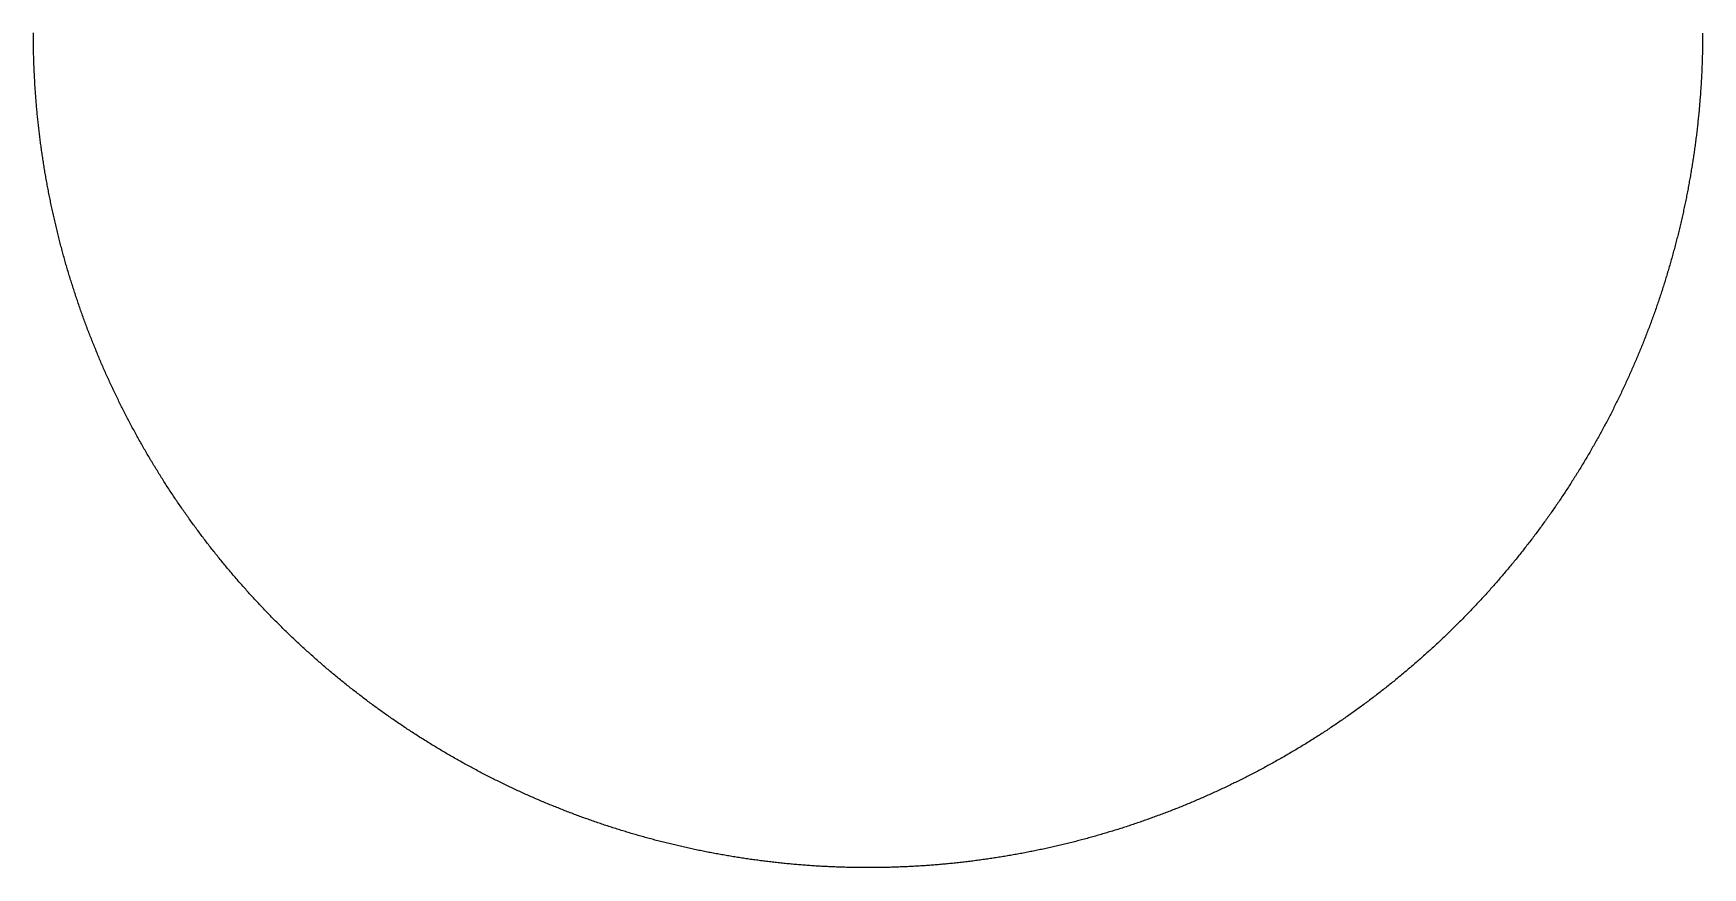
# Model space of a CAD drawing. Header units: metres. Extents: x -238 to 238, y -238 to 238.
# Drawn here: x -237.7 to 237.6, y -237.7 to 0 of the extents above; entities that cross this region are included whole.
import ezdxf

# ---------------------------------------------------------------- set-up
doc = ezdxf.new("R2010")
doc.units = ezdxf.units.M

msp = doc.modelspace()

# ---------------------------------------------------------------- linework, layer by layer
msp.add_lwpolyline([(237.65, 0), (237.65, -0.16), (237.64, -0.57), (237.64, -0.99), (237.64, -1.4), (237.64, -1.82), (237.63, -2.23), (237.63, -2.65), (237.63, -3.06), (237.63, -3.06), (237.62, -3.48), (237.61, -3.89), (237.61, -4.31), (237.6, -4.72), (237.59, -5.14), (237.58, -5.55), (237.57, -5.97), (237.56, -6.38), (237.55, -6.8), (237.54, -7.21), (237.53, -7.63), (237.51, -8.04), (237.5, -8.46), (237.49, -8.87), (237.47, -9.29), (237.45, -9.7), (237.44, -10.12), (237.42, -10.53), (237.4, -10.95), (237.38, -11.36), (237.36, -11.77), (237.34, -12.19), (237.32, -12.6), (237.29, -13.02), (237.27, -13.43), (237.25, -13.85), (237.22, -14.26), (237.2, -14.68), (237.17, -15.09), (237.14, -15.5), (237.12, -15.92), (237.09, -16.33), (237.06, -16.75), (237.03, -17.16), (237, -17.57), (236.97, -17.99), (236.94, -18.4), (236.9, -18.82), (236.87, -19.23), (236.84, -19.64), (236.8, -20.06), (236.77, -20.47), (236.73, -20.89), (236.69, -21.3), (236.66, -21.71), (236.62, -22.13), (236.58, -22.54), (236.54, -22.95), (236.5, -23.36), (236.46, -23.78), (236.42, -24.19), (236.37, -24.6), (236.33, -25.02), (236.29, -25.43), (236.24, -25.84), (236.2, -26.25), (236.15, -26.67), (236.1, -27.08), (236.06, -27.49), (236.01, -27.9), (235.96, -28.32), (235.91, -28.73), (235.86, -29.14), (235.81, -29.55), (235.75, -29.96), (235.7, -30.38), (235.65, -30.79), (235.59, -31.2), (235.54, -31.61), (235.48, -32.02), (235.43, -32.43), (235.37, -32.84), (235.31, -33.26), (235.25, -33.67), (235.2, -34.08), (235.14, -34.49), (235.08, -34.9), (235.01, -35.31), (234.95, -35.72), (234.89, -36.13), (234.83, -36.54), (234.76, -36.95), (234.7, -37.36), (234.63, -37.77), (234.57, -38.18), (234.5, -38.59), (234.43, -39), (234.36, -39.41), (234.29, -39.82), (234.22, -40.23), (234.15, -40.64), (234.08, -41.05), (234.01, -41.45), (233.94, -41.86), (233.86, -42.27), (233.79, -42.68), (233.71, -43.09), (233.64, -43.5), (233.56, -43.91), (233.49, -44.31), (233.41, -44.72), (233.33, -45.13), (233.25, -45.54), (233.17, -45.94), (233.09, -46.35), (233.01, -46.76), (232.93, -47.16), (232.84, -47.57), (232.76, -47.98), (232.68, -48.38), (232.59, -48.79), (232.51, -49.2), (232.42, -49.6), (232.33, -50.01), (232.24, -50.41), (232.16, -50.82), (232.07, -51.23), (231.98, -51.63), (231.89, -52.04), (231.8, -52.44), (231.7, -52.85), (231.61, -53.25), (231.52, -53.66), (231.42, -54.06), (231.33, -54.46), (231.23, -54.87), (231.14, -55.27), (231.04, -55.68), (230.94, -56.08), (230.85, -56.48), (230.75, -56.89), (230.65, -57.29), (230.55, -57.69), (230.45, -58.09), (230.34, -58.5), (230.24, -58.9), (230.14, -59.3), (230.03, -59.7), (229.93, -60.1), (229.82, -60.51), (229.72, -60.91), (229.61, -61.31), (229.5, -61.71), (229.4, -62.11), (229.29, -62.51), (229.18, -62.91), (229.07, -63.31), (228.96, -63.71), (228.85, -64.11), (228.73, -64.51), (228.62, -64.91), (228.51, -65.31), (228.39, -65.71), (228.28, -66.11), (228.16, -66.51), (228.04, -66.9), (227.93, -67.3), (227.81, -67.7), (227.69, -68.1), (227.57, -68.5), (227.45, -68.89), (227.33, -69.29), (227.21, -69.69), (227.09, -70.08), (226.97, -70.48), (226.84, -70.88), (226.72, -71.27), (226.59, -71.67), (226.47, -72.07), (226.34, -72.46), (226.22, -72.86), (226.09, -73.25), (225.96, -73.65), (225.83, -74.04), (225.7, -74.43), (225.57, -74.83), (225.44, -75.22), (225.31, -75.62), (225.18, -76.01), (225.04, -76.4), (224.91, -76.8), (224.77, -77.19), (224.64, -77.58), (224.5, -77.97), (224.37, -78.37), (224.23, -78.76), (224.09, -79.15), (223.95, -79.54), (223.81, -79.93), (223.67, -80.32), (223.53, -80.71), (223.39, -81.1), (223.25, -81.49), (223.11, -81.88), (222.97, -82.27), (222.82, -82.66), (222.68, -83.05), (222.53, -83.44), (222.39, -83.83), (222.24, -84.22), (222.09, -84.61), (221.94, -84.99), (221.79, -85.38), (221.65, -85.77), (221.5, -86.16), (221.34, -86.54), (221.19, -86.93), (221.04, -87.31), (220.89, -87.7), (220.73, -88.09), (220.58, -88.47), (220.43, -88.86), (220.27, -89.24), (220.11, -89.63), (219.96, -90.01), (219.8, -90.4), (219.64, -90.78), (219.48, -91.16), (219.32, -91.55), (219.16, -91.93), (219, -92.31), (218.84, -92.69), (218.68, -93.08), (218.52, -93.46), (218.35, -93.84), (218.19, -94.22), (218.02, -94.6), (217.86, -94.98), (217.69, -95.36), (217.53, -95.74), (217.36, -96.12), (217.19, -96.5), (217.02, -96.88), (216.85, -97.26), (216.68, -97.64), (216.51, -98.02), (216.34, -98.4), (216.17, -98.77), (215.99, -99.15), (215.82, -99.53), (215.65, -99.9), (215.47, -100.28), (215.3, -100.66), (215.12, -101.03), (214.94, -101.41), (214.77, -101.78), (214.59, -102.16), (214.41, -102.53), (214.23, -102.91), (214.05, -103.28), (213.87, -103.66), (213.69, -104.03), (213.51, -104.4), (213.32, -104.78), (213.14, -105.15), (212.96, -105.52), (212.77, -105.89), (212.59, -106.26), (212.4, -106.64), (212.22, -107.01), (212.03, -107.38), (211.84, -107.75), (211.65, -108.12), (211.46, -108.49), (211.27, -108.86), (211.08, -109.22), (210.89, -109.59), (210.7, -109.96), (210.51, -110.33), (210.32, -110.7), (210.12, -111.06), (209.93, -111.43), (209.73, -111.8), (209.54, -112.16), (209.34, -112.53), (209.14, -112.89), (208.95, -113.26), (208.75, -113.62), (208.55, -113.99), (208.35, -114.35), (208.15, -114.72), (207.95, -115.08), (207.75, -115.44), (207.55, -115.81), (207.34, -116.17), (207.14, -116.53), (206.94, -116.89), (206.73, -117.25), (206.53, -117.61), (206.32, -117.98), (206.12, -118.34), (205.91, -118.7), (205.7, -119.06), (205.49, -119.41), (205.29, -119.77), (205.08, -120.13), (204.87, -120.49), (204.66, -120.85), (204.44, -121.2), (204.23, -121.56), (204.02, -121.92), (203.81, -122.27), (203.59, -122.63), (203.38, -122.99), (203.16, -123.34), (202.95, -123.7), (202.73, -124.05), (202.51, -124.4), (202.3, -124.76), (202.08, -125.11), (201.86, -125.46), (201.64, -125.82), (201.42, -126.17), (201.2, -126.52), (200.98, -126.87), (200.76, -127.22), (200.53, -127.57), (200.31, -127.92), (200.09, -128.27), (199.86, -128.62), (199.64, -128.97), (199.41, -129.32), (199.19, -129.67), (198.96, -130.01), (198.73, -130.36), (198.51, -130.71), (198.28, -131.06), (198.05, -131.4), (197.82, -131.75), (197.59, -132.09), (197.36, -132.44), (197.13, -132.78), (196.89, -133.13), (196.66, -133.47), (196.43, -133.81), (196.19, -134.16), (195.96, -134.5), (195.72, -134.84), (195.49, -135.18), (195.25, -135.52), (195.02, -135.87), (194.78, -136.21), (194.54, -136.55), (194.3, -136.89), (194.06, -137.22), (193.82, -137.56), (193.58, -137.9), (193.34, -138.24), (193.1, -138.58), (192.86, -138.91), (192.61, -139.25), (192.37, -139.59), (192.13, -139.92), (191.88, -140.26), (191.64, -140.59), (191.39, -140.93), (191.14, -141.26), (190.9, -141.6), (190.65, -141.93), (190.4, -142.26), (190.15, -142.59), (189.9, -142.93), (189.65, -143.26), (189.4, -143.59), (189.15, -143.92), (188.9, -144.25), (188.65, -144.58), (188.4, -144.91), (188.14, -145.24), (187.89, -145.57), (187.63, -145.89), (187.38, -146.22), (187.12, -146.55), (186.87, -146.88), (186.61, -147.2), (186.35, -147.53), (186.1, -147.85), (185.84, -148.18), (185.58, -148.5), (185.32, -148.83), (185.06, -149.15), (184.8, -149.47), (184.54, -149.8), (184.28, -150.12), (184.01, -150.44), (183.75, -150.76), (183.49, -151.08), (183.22, -151.4), (182.96, -151.72), (182.69, -152.04), (182.43, -152.36), (182.16, -152.68), (181.89, -153), (181.63, -153.31), (181.36, -153.63), (181.09, -153.95), (180.82, -154.26), (180.55, -154.58), (180.28, -154.89), (180.01, -155.21), (179.74, -155.52), (179.47, -155.84), (179.2, -156.15), (178.92, -156.46), (178.65, -156.78), (178.37, -157.09), (178.1, -157.4), (177.83, -157.71), (177.55, -158.02), (177.27, -158.33), (177, -158.64), (176.72, -158.95), (176.44, -159.26), (176.16, -159.56), (175.88, -159.87), (175.61, -160.18), (175.33, -160.49), (175.04, -160.79), (174.76, -161.1), (174.48, -161.4), (174.2, -161.71), (173.92, -162.01), (173.63, -162.31), (173.35, -162.62), (173.07, -162.92), (172.78, -163.22), (172.5, -163.52), (172.21, -163.83), (171.92, -164.13), (171.64, -164.43), (171.35, -164.73), (171.06, -165.02), (170.77, -165.32), (170.49, -165.62), (170.2, -165.92), (169.91, -166.22), (169.62, -166.51), (169.32, -166.81), (169.03, -167.1), (168.74, -167.4), (168.45, -167.69), (168.16, -167.99), (167.86, -168.28), (167.57, -168.57), (167.27, -168.87), (166.98, -169.16), (166.68, -169.45), (166.39, -169.74), (166.09, -170.03), (165.79, -170.32), (165.49, -170.61), (165.2, -170.9), (164.9, -171.19), (164.6, -171.48), (164.3, -171.76), (164, -172.05), (163.7, -172.34), (163.4, -172.62), (163.1, -172.91), (162.79, -173.19), (162.49, -173.48), (162.19, -173.76), (161.88, -174.04), (161.58, -174.32), (161.28, -174.61), (160.97, -174.89), (160.66, -175.17), (160.36, -175.45), (160.05, -175.73), (159.75, -176.01), (159.44, -176.29), (159.13, -176.57), (158.82, -176.84), (158.51, -177.12), (158.2, -177.4), (157.89, -177.67), (157.58, -177.95), (157.27, -178.22), (156.96, -178.5), (156.65, -178.77), (156.34, -179.05), (156.02, -179.32), (155.71, -179.59), (155.4, -179.86), (155.08, -180.13), (154.77, -180.4), (154.45, -180.67), (154.14, -180.94), (153.82, -181.21), (153.5, -181.48), (153.19, -181.75), (152.87, -182.02), (152.55, -182.28), (152.23, -182.55), (151.91, -182.82), (151.59, -183.08), (151.27, -183.35), (150.95, -183.61), (150.63, -183.87), (150.31, -184.14), (149.99, -184.4), (149.67, -184.66), (149.34, -184.92), (149.02, -185.18), (148.7, -185.44), (148.37, -185.7), (148.05, -185.96), (147.72, -186.22), (147.4, -186.48), (147.07, -186.73), (146.75, -186.99), (146.42, -187.25), (146.09, -187.5), (145.77, -187.76), (145.44, -188.01), (145.11, -188.26), (144.78, -188.52), (144.45, -188.77), (144.12, -189.02), (143.79, -189.27), (143.46, -189.53), (143.13, -189.78), (142.8, -190.03), (142.47, -190.27), (142.13, -190.52), (141.8, -190.77), (141.47, -191.02), (141.13, -191.27), (140.8, -191.51), (140.46, -191.76), (140.13, -192), (139.79, -192.25), (139.46, -192.49), (139.12, -192.73), (138.78, -192.98), (138.45, -193.22), (138.11, -193.46), (137.77, -193.7), (137.43, -193.94), (137.09, -194.18), (136.76, -194.42), (136.42, -194.66), (136.08, -194.9), (135.73, -195.14), (135.39, -195.37), (135.05, -195.61), (134.71, -195.84), (134.37, -196.08), (134.03, -196.31), (133.68, -196.55), (133.34, -196.78), (133, -197.01), (132.65, -197.25), (132.31, -197.48), (131.96, -197.71), (131.62, -197.94), (131.27, -198.17), (130.92, -198.4), (130.58, -198.63), (130.23, -198.85), (129.88, -199.08), (129.54, -199.31), (129.19, -199.53), (128.84, -199.76), (128.49, -199.98), (128.14, -200.21), (127.79, -200.43), (127.44, -200.65), (127.09, -200.88), (126.74, -201.1), (126.39, -201.32), (126.04, -201.54), (125.68, -201.76), (125.33, -201.98), (124.98, -202.2), (124.63, -202.42), (124.27, -202.63), (123.92, -202.85), (123.56, -203.07), (123.21, -203.28), (122.85, -203.5), (122.5, -203.71), (122.14, -203.92), (121.79, -204.14), (121.43, -204.35), (121.07, -204.56), (120.72, -204.77), (120.36, -204.98), (120, -205.19), (119.64, -205.4), (119.28, -205.61), (118.92, -205.82), (118.56, -206.03), (118.2, -206.23), (117.84, -206.44), (117.48, -206.65), (117.12, -206.85), (116.76, -207.06), (116.4, -207.26), (116.04, -207.46), (115.67, -207.66), (115.31, -207.87), (114.95, -208.07), (114.58, -208.27), (114.22, -208.47), (113.86, -208.67), (113.49, -208.87), (113.13, -209.06), (112.76, -209.26), (112.4, -209.46), (112.03, -209.65), (111.66, -209.85), (111.3, -210.04), (110.93, -210.24), (110.56, -210.43), (110.2, -210.62), (109.83, -210.82), (109.46, -211.01), (109.09, -211.2), (108.72, -211.39), (108.35, -211.58), (107.98, -211.77), (107.61, -211.96), (107.24, -212.14), (106.87, -212.33), (106.5, -212.52), (106.13, -212.7), (105.76, -212.89), (105.39, -213.07), (105.02, -213.26), (104.64, -213.44), (104.27, -213.62), (103.9, -213.8), (103.52, -213.99), (103.15, -214.17), (102.78, -214.35), (102.4, -214.53), (102.03, -214.7), (101.65, -214.88), (101.28, -215.06), (100.9, -215.24), (100.52, -215.41), (100.15, -215.59), (99.77, -215.76), (99.39, -215.94), (99.02, -216.11), (98.64, -216.28), (98.26, -216.45), (97.88, -216.63), (97.51, -216.8), (97.13, -216.97), (96.75, -217.14), (96.37, -217.3), (95.99, -217.47), (95.61, -217.64), (95.23, -217.81), (94.85, -217.97), (94.47, -218.14), (94.09, -218.3), (93.71, -218.47), (93.32, -218.63), (92.94, -218.79), (92.56, -218.96), (92.18, -219.12), (91.79, -219.28), (91.41, -219.44), (91.03, -219.6), (90.64, -219.76), (90.26, -219.91), (89.88, -220.07), (89.49, -220.23), (89.11, -220.38), (88.72, -220.54), (88.34, -220.69), (87.95, -220.85), (87.57, -221), (87.18, -221.15), (86.79, -221.31), (86.41, -221.46), (86.02, -221.61), (85.63, -221.76), (85.25, -221.91), (84.86, -222.06), (84.47, -222.2), (84.08, -222.35), (83.69, -222.5), (83.31, -222.64), (82.92, -222.79), (82.53, -222.93), (82.14, -223.08), (81.75, -223.22), (81.36, -223.36), (80.97, -223.5), (80.58, -223.65), (80.19, -223.79), (79.8, -223.93), (79.41, -224.07), (79.01, -224.2), (78.62, -224.34), (78.23, -224.48), (77.84, -224.62), (77.45, -224.75), (77.05, -224.89), (76.66, -225.02), (76.27, -225.15), (75.88, -225.29), (75.48, -225.42), (75.09, -225.55), (74.69, -225.68), (74.3, -225.81), (73.91, -225.94), (73.51, -226.07), (73.12, -226.2), (72.72, -226.33), (72.33, -226.45), (71.93, -226.58), (71.53, -226.7), (71.14, -226.83), (70.74, -226.95), (70.35, -227.08), (69.95, -227.2), (69.55, -227.32), (69.16, -227.44), (68.76, -227.56), (68.36, -227.68), (67.96, -227.8), (67.57, -227.92), (67.17, -228.04), (66.77, -228.15), (66.37, -228.27), (65.97, -228.39), (65.57, -228.5), (65.17, -228.62), (64.77, -228.73), (64.38, -228.84), (63.98, -228.95), (63.58, -229.07), (63.18, -229.18), (62.78, -229.29), (62.37, -229.4), (61.97, -229.5), (61.57, -229.61), (61.17, -229.72), (60.77, -229.83), (60.37, -229.93), (59.97, -230.04), (59.57, -230.14), (59.16, -230.25), (58.76, -230.35), (58.36, -230.45), (57.96, -230.55), (57.55, -230.65), (57.15, -230.75), (56.75, -230.85), (56.35, -230.95), (55.94, -231.05), (55.54, -231.15), (55.14, -231.24), (54.73, -231.34), (54.33, -231.44), (53.92, -231.53), (53.52, -231.62), (53.11, -231.72), (52.71, -231.81), (52.3, -231.9), (51.9, -231.99), (51.49, -232.08), (51.09, -232.17), (50.68, -232.26), (50.28, -232.35), (49.87, -232.44), (49.47, -232.53), (49.06, -232.61), (48.65, -232.7), (48.25, -232.78), (47.84, -232.87), (47.43, -232.95), (47.03, -233.03), (46.62, -233.11), (46.21, -233.19), (45.81, -233.27), (45.4, -233.35), (44.99, -233.43), (44.58, -233.51), (44.18, -233.59), (43.77, -233.67), (43.36, -233.74), (42.95, -233.82), (42.54, -233.89), (42.14, -233.97), (41.73, -234.04), (41.32, -234.11), (40.91, -234.18), (40.5, -234.26), (40.09, -234.33), (39.68, -234.4), (39.27, -234.47), (38.86, -234.53), (38.45, -234.6), (38.04, -234.67), (37.63, -234.73), (37.22, -234.8), (36.81, -234.86), (36.4, -234.93), (35.99, -234.99), (35.58, -235.05), (35.17, -235.12), (34.76, -235.18), (34.35, -235.24), (33.94, -235.3), (33.53, -235.36), (33.12, -235.42), (32.71, -235.47), (32.3, -235.53), (31.89, -235.59), (31.47, -235.64), (31.06, -235.7), (30.65, -235.75), (30.24, -235.8), (29.83, -235.86), (29.42, -235.91), (29, -235.96), (28.59, -236.01), (28.18, -236.06), (27.77, -236.11), (27.35, -236.16), (26.94, -236.2), (26.53, -236.25), (26.12, -236.3), (25.7, -236.34), (25.29, -236.39), (24.88, -236.43), (24.47, -236.47), (24.05, -236.52), (23.64, -236.56), (23.23, -236.6), (22.81, -236.64), (22.4, -236.68), (21.99, -236.72), (21.57, -236.76), (21.16, -236.79), (20.75, -236.83), (20.33, -236.87), (19.92, -236.9), (19.51, -236.94), (19.09, -236.97), (18.68, -237), (18.27, -237.03), (17.85, -237.07), (17.44, -237.1), (17.02, -237.13), (16.61, -237.16), (16.2, -237.19), (15.78, -237.21), (15.37, -237.24), (14.95, -237.27), (14.54, -237.29), (14.12, -237.32), (13.71, -237.34), (13.3, -237.37), (12.88, -237.39), (12.47, -237.41), (12.05, -237.43), (11.64, -237.45), (11.22, -237.47), (10.81, -237.49), (10.39, -237.51), (9.98, -237.53), (9.56, -237.55), (9.15, -237.56), (8.73, -237.58), (8.32, -237.59), (7.9, -237.61), (7.49, -237.62), (7.07, -237.64), (6.66, -237.65), (6.24, -237.66), (5.83, -237.67), (5.41, -237.68), (5, -237.69), (4.58, -237.7), (4.17, -237.71), (3.75, -237.71), (3.34, -237.72), (2.92, -237.72), (2.51, -237.73), (2.09, -237.73), (1.68, -237.74), (1.26, -237.74), (0.85, -237.74), (0.43, -237.74), (0.02, -237.74), (-0.4, -237.74), (-0.81, -237.74), (-1.23, -237.74), (-1.64, -237.74), (-2.06, -237.73), (-2.47, -237.73), (-2.89, -237.73), (-3.3, -237.72), (-3.72, -237.71), (-4.13, -237.71), (-4.55, -237.7), (-4.96, -237.69), (-5.38, -237.68), (-5.79, -237.67), (-6.21, -237.66), (-6.62, -237.65), (-7.04, -237.64), (-7.45, -237.63), (-7.87, -237.61), (-8.28, -237.6), (-8.7, -237.59), (-9.11, -237.57), (-9.53, -237.55), (-9.94, -237.54), (-10.36, -237.52), (-10.77, -237.5), (-11.19, -237.48), (-11.6, -237.46), (-12.01, -237.44), (-12.43, -237.42), (-12.84, -237.4), (-13.26, -237.38), (-13.67, -237.35), (-14.09, -237.33), (-14.5, -237.3), (-14.92, -237.28), (-15.33, -237.25), (-15.74, -237.23), (-16.16, -237.2), (-16.57, -237.17), (-16.99, -237.14), (-17.4, -237.11), (-17.81, -237.08), (-18.23, -237.05), (-18.64, -237.02), (-19.06, -236.98), (-19.47, -236.95), (-19.88, -236.92), (-20.3, -236.88), (-20.71, -236.84), (-21.12, -236.81), (-21.54, -236.77), (-21.95, -236.73), (-22.36, -236.69), (-22.78, -236.66), (-23.19, -236.62), (-23.6, -236.57), (-24.02, -236.53), (-24.43, -236.49), (-24.84, -236.45), (-25.26, -236.4), (-25.67, -236.36), (-26.08, -236.32), (-26.49, -236.27), (-26.91, -236.22), (-27.32, -236.18), (-27.73, -236.13), (-28.14, -236.08), (-28.56, -236.03), (-28.97, -235.98), (-29.38, -235.93), (-29.79, -235.88), (-30.2, -235.82), (-30.62, -235.77), (-31.03, -235.72), (-31.44, -235.66), (-31.85, -235.61), (-32.26, -235.55), (-32.67, -235.5), (-33.08, -235.44), (-33.49, -235.38), (-33.91, -235.32), (-34.32, -235.26), (-34.73, -235.2), (-35.14, -235.14), (-35.55, -235.08), (-35.96, -235.02), (-36.37, -234.95), (-36.78, -234.89), (-37.19, -234.83), (-37.6, -234.76), (-38.01, -234.7), (-38.42, -234.63), (-38.83, -234.56), (-39.24, -234.49), (-39.65, -234.42), (-40.06, -234.36), (-40.47, -234.28), (-40.87, -234.21), (-41.28, -234.14), (-41.69, -234.07), (-42.1, -234), (-42.51, -233.92), (-42.92, -233.85), (-43.33, -233.77), (-43.73, -233.7), (-44.14, -233.62), (-44.55, -233.54), (-44.96, -233.47), (-45.37, -233.39), (-45.77, -233.31), (-46.18, -233.23), (-46.59, -233.15), (-46.99, -233.06), (-47.4, -232.98), (-47.81, -232.9), (-48.21, -232.82), (-48.62, -232.73), (-49.03, -232.65), (-49.43, -232.56), (-49.84, -232.47), (-50.25, -232.39), (-50.65, -232.3), (-51.06, -232.21), (-51.46, -232.12), (-51.87, -232.03), (-52.27, -231.94), (-52.68, -231.85), (-53.08, -231.76), (-53.49, -231.66), (-53.89, -231.57), (-54.29, -231.47), (-54.7, -231.38), (-55.1, -231.28), (-55.51, -231.19), (-55.91, -231.09), (-56.31, -230.99), (-56.72, -230.89), (-57.12, -230.79), (-57.52, -230.69), (-57.93, -230.59), (-58.33, -230.49), (-58.73, -230.39), (-59.13, -230.29), (-59.53, -230.18), (-59.94, -230.08), (-60.34, -229.97), (-60.74, -229.87), (-61.14, -229.76), (-61.54, -229.66), (-61.94, -229.55), (-62.34, -229.44), (-62.74, -229.33), (-63.14, -229.22), (-63.54, -229.11), (-63.94, -229), (-64.34, -228.89), (-64.74, -228.77), (-65.14, -228.66), (-65.54, -228.55), (-65.94, -228.43), (-66.34, -228.32), (-66.74, -228.2), (-67.14, -228.08), (-67.54, -227.97), (-67.93, -227.85), (-68.33, -227.73), (-68.73, -227.61), (-69.13, -227.49), (-69.52, -227.37), (-69.92, -227.25), (-70.32, -227.12), (-70.71, -227), (-71.11, -226.88), (-71.5, -226.75), (-71.9, -226.63), (-72.3, -226.5), (-72.69, -226.38), (-73.09, -226.25), (-73.48, -226.12), (-73.88, -225.99), (-74.27, -225.86), (-74.67, -225.73), (-75.06, -225.6), (-75.45, -225.47), (-75.85, -225.34), (-76.24, -225.21), (-76.63, -225.07), (-77.03, -224.94), (-77.42, -224.8), (-77.81, -224.67), (-78.2, -224.53), (-78.6, -224.4), (-78.99, -224.26), (-79.38, -224.12), (-79.77, -223.98), (-80.16, -223.84), (-80.55, -223.7), (-80.94, -223.56), (-81.33, -223.42), (-81.72, -223.28), (-82.11, -223.13), (-82.5, -222.99), (-82.89, -222.85), (-83.28, -222.7), (-83.67, -222.56), (-84.06, -222.41), (-84.44, -222.26), (-84.83, -222.11), (-85.22, -221.97), (-85.61, -221.82), (-85.99, -221.67), (-86.38, -221.52), (-86.77, -221.37), (-87.15, -221.21), (-87.54, -221.06), (-87.93, -220.91), (-88.31, -220.75), (-88.7, -220.6), (-89.08, -220.44), (-89.47, -220.29), (-89.85, -220.13), (-90.24, -219.98), (-90.62, -219.82), (-91, -219.66), (-91.39, -219.5), (-91.77, -219.34), (-92.15, -219.18), (-92.54, -219.02), (-92.92, -218.86), (-93.3, -218.69), (-93.68, -218.53), (-94.06, -218.37), (-94.44, -218.2), (-94.82, -218.04), (-95.21, -217.87), (-95.59, -217.71), (-95.97, -217.54), (-96.35, -217.37), (-96.72, -217.2), (-97.1, -217.03), (-97.48, -216.86), (-97.86, -216.69), (-98.24, -216.52), (-98.62, -216.35), (-98.99, -216.18), (-99.37, -216), (-99.75, -215.83), (-100.13, -215.66), (-100.5, -215.48), (-100.88, -215.3), (-101.25, -215.13), (-101.63, -214.95), (-102, -214.77), (-102.38, -214.6), (-102.75, -214.42), (-103.13, -214.24), (-103.5, -214.06), (-103.88, -213.88), (-104.25, -213.69), (-104.62, -213.51), (-104.99, -213.33), (-105.37, -213.14), (-105.74, -212.96), (-106.11, -212.78), (-106.48, -212.59), (-106.85, -212.4), (-107.22, -212.22), (-107.59, -212.03), (-107.96, -211.84), (-108.33, -211.65), (-108.7, -211.46), (-109.07, -211.27), (-109.44, -211.08), (-109.81, -210.89), (-110.18, -210.7), (-110.54, -210.51), (-110.91, -210.31), (-111.28, -210.12), (-111.65, -209.92), (-112.01, -209.73), (-112.38, -209.53), (-112.74, -209.34), (-113.11, -209.14), (-113.47, -208.94), (-113.84, -208.74), (-114.2, -208.54), (-114.57, -208.35), (-114.93, -208.14), (-115.29, -207.94), (-115.66, -207.74), (-116.02, -207.54), (-116.38, -207.34), (-116.74, -207.13), (-117.1, -206.93), (-117.47, -206.73), (-117.83, -206.52), (-118.19, -206.31), (-118.55, -206.11), (-118.91, -205.9), (-119.27, -205.69), (-119.63, -205.48), (-119.98, -205.27), (-120.34, -205.06), (-120.7, -204.85), (-121.06, -204.64), (-121.41, -204.43), (-121.77, -204.22), (-122.13, -204.01), (-122.48, -203.79), (-122.84, -203.58), (-123.19, -203.36), (-123.55, -203.15), (-123.9, -202.93), (-124.26, -202.72), (-124.61, -202.5), (-124.97, -202.28), (-125.32, -202.06), (-125.67, -201.84), (-126.02, -201.62), (-126.37, -201.4), (-126.73, -201.18), (-127.08, -200.96), (-127.43, -200.74), (-127.78, -200.52), (-128.13, -200.29), (-128.48, -200.07), (-128.83, -199.84), (-129.18, -199.62), (-129.52, -199.39), (-129.87, -199.17), (-130.22, -198.94), (-130.57, -198.71), (-130.91, -198.48), (-131.26, -198.26), (-131.61, -198.03), (-131.95, -197.8), (-132.3, -197.56), (-132.64, -197.33), (-132.99, -197.1), (-133.33, -196.87), (-133.67, -196.64), (-134.02, -196.4), (-134.36, -196.17), (-134.7, -195.93), (-135.04, -195.7), (-135.38, -195.46), (-135.73, -195.23), (-136.07, -194.99), (-136.41, -194.75), (-136.75, -194.51), (-137.09, -194.27), (-137.42, -194.03), (-137.76, -193.79), (-138.1, -193.55), (-138.44, -193.31), (-138.78, -193.07), (-139.11, -192.83), (-139.45, -192.58), (-139.79, -192.34), (-140.12, -192.1), (-140.46, -191.85), (-140.79, -191.6), (-141.13, -191.36), (-141.46, -191.11), (-141.79, -190.86), (-142.13, -190.62), (-142.46, -190.37), (-142.79, -190.12), (-143.12, -189.87), (-143.45, -189.62), (-143.78, -189.37), (-144.11, -189.12), (-144.44, -188.87), (-144.77, -188.61), (-145.1, -188.36), (-145.43, -188.11), (-145.76, -187.85), (-146.09, -187.6), (-146.41, -187.34), (-146.74, -187.09), (-147.07, -186.83), (-147.39, -186.57), (-147.72, -186.32), (-148.04, -186.06), (-148.37, -185.8), (-148.69, -185.54), (-149.02, -185.28), (-149.34, -185.02), (-149.66, -184.76), (-149.99, -184.5), (-150.31, -184.23), (-150.63, -183.97), (-150.95, -183.71), (-151.27, -183.44), (-151.59, -183.18), (-151.91, -182.92), (-152.23, -182.65), (-152.55, -182.38), (-152.87, -182.12), (-153.18, -181.85), (-153.5, -181.58), (-153.82, -181.31), (-154.13, -181.05), (-154.45, -180.78), (-154.77, -180.51), (-155.08, -180.24), (-155.39, -179.96), (-155.71, -179.69), (-156.02, -179.42), (-156.33, -179.15), (-156.65, -178.87), (-156.96, -178.6), (-157.27, -178.33), (-157.58, -178.05), (-157.89, -177.78), (-158.2, -177.5), (-158.51, -177.22), (-158.82, -176.95), (-159.13, -176.67), (-159.44, -176.39), (-159.75, -176.11), (-160.05, -175.83), (-160.36, -175.55), (-160.67, -175.27), (-160.97, -174.99), (-161.28, -174.71), (-161.58, -174.43), (-161.89, -174.15), (-162.19, -173.86), (-162.49, -173.58), (-162.8, -173.3), (-163.1, -173.01), (-163.4, -172.73), (-163.7, -172.44), (-164, -172.16), (-164.3, -171.87), (-164.6, -171.58), (-164.9, -171.29), (-165.2, -171.01), (-165.5, -170.72), (-165.8, -170.43), (-166.09, -170.14), (-166.39, -169.85), (-166.69, -169.56), (-166.98, -169.27), (-167.28, -168.97), (-167.57, -168.68), (-167.87, -168.39), (-168.16, -168.1), (-168.45, -167.8), (-168.75, -167.51), (-169.04, -167.21), (-169.33, -166.92), (-169.62, -166.62), (-169.91, -166.33), (-170.2, -166.03), (-170.49, -165.73), (-170.78, -165.43), (-171.07, -165.13), (-171.36, -164.84), (-171.65, -164.54), (-171.93, -164.24), (-172.22, -163.94), (-172.5, -163.64), (-172.79, -163.33), (-173.08, -163.03), (-173.36, -162.73), (-173.64, -162.43), (-173.93, -162.12), (-174.21, -161.82), (-174.49, -161.51), (-174.77, -161.21), (-175.05, -160.9), (-175.34, -160.6), (-175.62, -160.29), (-175.89, -159.99), (-176.17, -159.68), (-176.45, -159.37), (-176.73, -159.06), (-177.01, -158.75), (-177.28, -158.44), (-177.56, -158.13), (-177.84, -157.82), (-178.11, -157.51), (-178.39, -157.2), (-178.66, -156.89), (-178.93, -156.58), (-179.21, -156.27), (-179.48, -155.95), (-179.75, -155.64), (-180.02, -155.32), (-180.29, -155.01), (-180.56, -154.69), (-180.83, -154.38), (-181.1, -154.06), (-181.37, -153.75), (-181.64, -153.43), (-181.91, -153.11), (-182.18, -152.79), (-182.44, -152.48), (-182.71, -152.16), (-182.97, -151.84), (-183.24, -151.52), (-183.5, -151.2), (-183.77, -150.88), (-184.03, -150.56), (-184.29, -150.24), (-184.55, -149.91), (-184.81, -149.59), (-185.08, -149.27), (-185.34, -148.94), (-185.6, -148.62), (-185.85, -148.3), (-186.11, -147.97), (-186.37, -147.65), (-186.63, -147.32), (-186.89, -146.99), (-187.14, -146.67), (-187.4, -146.34), (-187.65, -146.01), (-187.91, -145.69), (-188.16, -145.36), (-188.42, -145.03), (-188.67, -144.7), (-188.92, -144.37), (-189.17, -144.04), (-189.42, -143.71), (-189.67, -143.38), (-189.92, -143.05), (-190.17, -142.72), (-190.42, -142.38), (-190.67, -142.05), (-190.92, -141.72), (-191.17, -141.38), (-191.41, -141.05), (-191.66, -140.72), (-191.9, -140.38), (-192.15, -140.05), (-192.39, -139.71), (-192.64, -139.37), (-192.88, -139.04), (-193.12, -138.7), (-193.36, -138.36), (-193.6, -138.02), (-193.84, -137.69), (-194.08, -137.35), (-194.32, -137.01), (-194.56, -136.67), (-194.8, -136.33), (-195.04, -135.99), (-195.28, -135.65), (-195.51, -135.31), (-195.75, -134.97), (-195.98, -134.62), (-196.22, -134.28), (-196.45, -133.94), (-196.69, -133.6), (-196.92, -133.25), (-197.15, -132.91), (-197.38, -132.56), (-197.61, -132.22), (-197.84, -131.87), (-198.07, -131.53), (-198.3, -131.18), (-198.53, -130.83), (-198.76, -130.49), (-198.99, -130.14), (-199.21, -129.79), (-199.44, -129.45), (-199.67, -129.1), (-199.89, -128.75), (-200.12, -128.4), (-200.34, -128.05), (-200.56, -127.7), (-200.79, -127.35), (-201.01, -127), (-201.23, -126.65), (-201.45, -126.3), (-201.67, -125.94), (-201.89, -125.59), (-202.11, -125.24), (-202.33, -124.89), (-202.54, -124.53), (-202.76, -124.18), (-202.98, -123.82), (-203.19, -123.47), (-203.41, -123.11), (-203.62, -122.76), (-203.84, -122.4), (-204.05, -122.05), (-204.26, -121.69), (-204.48, -121.33), (-204.69, -120.98), (-204.9, -120.62), (-205.11, -120.26), (-205.32, -119.9), (-205.53, -119.54), (-205.74, -119.18), (-205.94, -118.83), (-206.15, -118.47), (-206.36, -118.11), (-206.56, -117.75), (-206.77, -117.38), (-206.97, -117.02), (-207.18, -116.66), (-207.38, -116.3), (-207.58, -115.94), (-207.78, -115.57), (-207.99, -115.21), (-208.19, -114.85), (-208.39, -114.48), (-208.59, -114.12), (-208.79, -113.76), (-208.98, -113.39), (-209.18, -113.03), (-209.38, -112.66), (-209.57, -112.3), (-209.77, -111.93), (-209.97, -111.56), (-210.16, -111.2), (-210.35, -110.83), (-210.55, -110.46), (-210.74, -110.09), (-210.93, -109.73), (-211.12, -109.36), (-211.31, -108.99), (-211.5, -108.62), (-211.69, -108.25), (-211.88, -107.88), (-212.07, -107.51), (-212.26, -107.14), (-212.44, -106.77), (-212.63, -106.4), (-212.81, -106.03), (-213, -105.65), (-213.18, -105.28), (-213.37, -104.91), (-213.55, -104.54), (-213.73, -104.16), (-213.91, -103.79), (-214.09, -103.42), (-214.27, -103.04), (-214.45, -102.67), (-214.63, -102.29), (-214.81, -101.92), (-214.99, -101.54), (-215.16, -101.17), (-215.34, -100.79), (-215.52, -100.42), (-215.69, -100.04), (-215.87, -99.66), (-216.04, -99.29), (-216.21, -98.91), (-216.38, -98.53), (-216.56, -98.15), (-216.73, -97.78), (-216.9, -97.4), (-217.07, -97.02), (-217.24, -96.64), (-217.4, -96.26), (-217.57, -95.88), (-217.74, -95.5), (-217.91, -95.12), (-218.07, -94.74), (-218.24, -94.36), (-218.4, -93.98), (-218.56, -93.59), (-218.73, -93.21), (-218.89, -92.83), (-219.05, -92.45), (-219.21, -92.07), (-219.37, -91.68), (-219.53, -91.3), (-219.69, -90.92), (-219.85, -90.53), (-220.01, -90.15), (-220.16, -89.76), (-220.32, -89.38), (-220.48, -89), (-220.63, -88.61), (-220.79, -88.22), (-220.94, -87.84), (-221.09, -87.45), (-221.24, -87.07), (-221.4, -86.68), (-221.55, -86.29), (-221.7, -85.91), (-221.85, -85.52), (-222, -85.13), (-222.14, -84.74), (-222.29, -84.36), (-222.44, -83.97), (-222.58, -83.58), (-222.73, -83.19), (-222.88, -82.8), (-223.02, -82.41), (-223.16, -82.02), (-223.31, -81.63), (-223.45, -81.24), (-223.59, -80.85), (-223.73, -80.46), (-223.87, -80.07), (-224.01, -79.68), (-224.15, -79.29), (-224.29, -78.9), (-224.42, -78.51), (-224.56, -78.11), (-224.7, -77.72), (-224.83, -77.33), (-224.97, -76.94), (-225.1, -76.54), (-225.23, -76.15), (-225.37, -75.76), (-225.5, -75.36), (-225.63, -74.97), (-225.76, -74.58), (-225.89, -74.18), (-226.02, -73.79), (-226.15, -73.39), (-226.27, -73), (-226.4, -72.6), (-226.53, -72.21), (-226.65, -71.81), (-226.78, -71.42), (-226.9, -71.02), (-227.03, -70.62), (-227.15, -70.23), (-227.27, -69.83), (-227.39, -69.43), (-227.51, -69.04), (-227.63, -68.64), (-227.75, -68.24), (-227.87, -67.84), (-227.99, -67.45), (-228.11, -67.05), (-228.22, -66.65), (-228.34, -66.25), (-228.46, -65.85), (-228.57, -65.45), (-228.68, -65.05), (-228.8, -64.65), (-228.91, -64.25), (-229.02, -63.85), (-229.13, -63.45), (-229.24, -63.05), (-229.35, -62.65), (-229.46, -62.25), (-229.57, -61.85), (-229.68, -61.45), (-229.78, -61.05), (-229.89, -60.65), (-230, -60.25), (-230.1, -59.85), (-230.21, -59.44), (-230.31, -59.04), (-230.41, -58.64), (-230.51, -58.24), (-230.61, -57.83), (-230.71, -57.43), (-230.81, -57.03), (-230.91, -56.63), (-231.01, -56.22), (-231.11, -55.82), (-231.21, -55.42), (-231.3, -55.01), (-231.4, -54.61), (-231.49, -54.2), (-231.59, -53.8), (-231.68, -53.4), (-231.77, -52.99), (-231.87, -52.59), (-231.96, -52.18), (-232.05, -51.78), (-232.14, -51.37), (-232.23, -50.97), (-232.32, -50.56), (-232.4, -50.15), (-232.49, -49.75), (-232.58, -49.34), (-232.66, -48.94), (-232.75, -48.53), (-232.83, -48.12), (-232.92, -47.72), (-233, -47.31), (-233.08, -46.9), (-233.16, -46.5), (-233.24, -46.09), (-233.32, -45.68), (-233.4, -45.27), (-233.48, -44.87), (-233.56, -44.46), (-233.64, -44.05), (-233.71, -43.64), (-233.79, -43.23), (-233.86, -42.83), (-233.94, -42.42), (-234.01, -42.01), (-234.09, -41.6), (-234.16, -41.19), (-234.23, -40.78), (-234.3, -40.37), (-234.37, -39.96), (-234.44, -39.56), (-234.51, -39.15), (-234.58, -38.74), (-234.64, -38.33), (-234.71, -37.92), (-234.78, -37.51), (-234.84, -37.1), (-234.91, -36.69), (-234.97, -36.28), (-235.03, -35.87), (-235.09, -35.46), (-235.16, -35.05), (-235.22, -34.64), (-235.28, -34.22), (-235.34, -33.81), (-235.39, -33.4), (-235.45, -32.99), (-235.51, -32.58), (-235.57, -32.17), (-235.62, -31.76), (-235.68, -31.35), (-235.73, -30.93), (-235.78, -30.52), (-235.84, -30.11), (-235.89, -29.7), (-235.94, -29.29), (-235.99, -28.88), (-236.04, -28.46), (-236.09, -28.05), (-236.14, -27.64), (-236.19, -27.23), (-236.23, -26.81), (-236.28, -26.4), (-236.33, -25.99), (-236.37, -25.58), (-236.42, -25.16), (-236.46, -24.75), (-236.5, -24.34), (-236.54, -23.92), (-236.59, -23.51), (-236.63, -23.1), (-236.67, -22.69), (-236.71, -22.27), (-236.74, -21.86), (-236.78, -21.45), (-236.82, -21.03), (-236.85, -20.62), (-236.89, -20.21), (-236.93, -19.79), (-236.96, -19.38), (-236.99, -18.96), (-237.03, -18.55), (-237.06, -18.14), (-237.09, -17.72), (-237.12, -17.31), (-237.15, -16.89), (-237.18, -16.48), (-237.21, -16.07), (-237.23, -15.65), (-237.26, -15.24), (-237.29, -14.82), (-237.31, -14.41), (-237.34, -13.99), (-237.36, -13.58), (-237.38, -13.17), (-237.41, -12.75), (-237.43, -12.34), (-237.45, -11.92), (-237.47, -11.51), (-237.49, -11.09), (-237.51, -10.68), (-237.53, -10.26), (-237.55, -9.85), (-237.56, -9.43), (-237.58, -9.02), (-237.59, -8.6), (-237.61, -8.19), (-237.62, -7.77), (-237.64, -7.36), (-237.65, -6.94), (-237.66, -6.53), (-237.67, -6.11), (-237.68, -5.7), (-237.69, -5.28), (-237.7, -4.87), (-237.71, -4.45), (-237.71, -4.04), (-237.72, -3.62), (-237.73, -3.21), (-237.73, -2.79), (-237.74, -2.38), (-237.74, -1.96), (-237.74, -1.55), (-237.75, -1.13), (-237.75, -0.72), (-237.75, -0.3), (-237.75, 0.11)])

doc.saveas('drawing.dxf')
